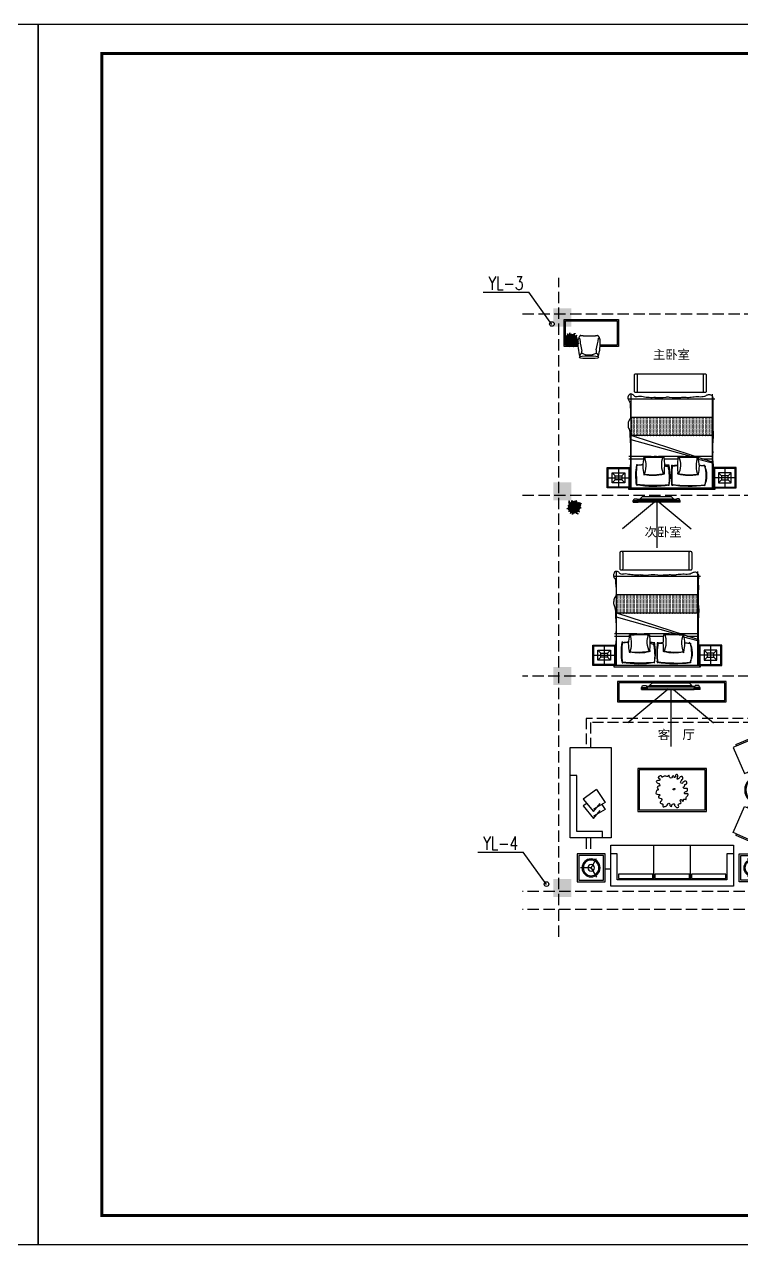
# Model space of a CAD drawing. Header units: millimetres. Extents: x -807114 to -50119, y -468455 to -61603.
# Drawn here: x -299412 to -283560, y -237099 to -210144 of the extents above; entities that cross this region are included whole.
import ezdxf

# ---------------------------------------------------------------- set-up
doc = ezdxf.new("R2010")
doc.units = ezdxf.units.MM
doc.header["$LTSCALE"] = 1000
doc.linetypes.add('DASH', pattern=[0.35, 0.25, -0.1])
doc.linetypes.add('DASHED2', pattern=[0.375, 0.25, -0.125])
for name, color, linetype in [('002FF平面家私', 51, 'Continuous'), ('002FF平面绿化', 86, 'Continuous'), ('FF-FIXT', 31, 'Continuous'), ('FF-FURN', 51, 'Continuous'), ('FF-PLANTS', 86, 'Continuous'), ('FF-活动家具', 51, 'Continuous'), ('KL截面', 30, 'Continuous'), ('P-UN-FUR_i-固定家私', 45, 'Continuous'), ('P-活动家具', 134, 'Continuous'), ('PUB_DIM', 3, 'Continuous'), ('PUB_TITLE', 4, 'Continuous'), ('TWT_TEXT', 7, 'Continuous'), ('VPIPE_DIM', 3, 'Continuous'), ('厨卫', 134, 'Continuous'), ('建-轴', 1, 'Continuous')]:
    doc.layers.add(name, color=color, linetype=linetype)
doc.styles.add('_TWT_SERIAL', font='COMPLEX', dxfattribs={"width": 0.8, "height": 3.5, "bigfont": 'HZTXT'})
doc.styles.add('D', font='simhei.ttf', dxfattribs={"width": 0.75, "height": 7})

# ---------------------------------------------------------------- blocks, each defined once
blk = doc.blocks.new('1800X2000床A')
at = {"linetype": 'Continuous'}
h = blk.add_hatch(dxfattribs=at)
h.set_pattern_fill('DOTS', color=57, scale=20, angle=90, style=0)
h.set_pattern_definition([(90, (-37064.08, -174013.955), (-31.75, 15.875), [0, -31.75])])
h.paths.add_polyline_path([(-900, -572), (-900, -172), (900, -172), (900, -572)])
for p, q in [((-900, 980), (-900, -1090)), ((900, 980), (900, -1090)), ((954, -980), (-947, -980))]:
    blk.add_line(p, q, dxfattribs=at)
at = {"color": 57, "linetype": 'Continuous'}
for p, q in [((-947, 340), (-611, 340)), ((-454, 290), (-947, 290)), ((403, 284), (-900, -79)), ((900, 411), (-897, -172)), ((263, 290), (-293, 290)), ((-170, 340), (140, 340)), ((900, 290), (425, 290)), ((900, 438), (586, 357)), ((656, 340), (900, 340)), ((900, -172), (-900, -172)), ((900, -572), (-900, -572))]:
    blk.add_line(p, q, dxfattribs=at)
at = {"color": 53, "linetype": 'Continuous'}
for points in [[(914, -523, 0.011501), (915, -658, -0.027887), (914, -812, 0.011645), (918, -984, -0.522577), (807, -1071, -0.144021), (749, -1047, 0.120265), (697, -1029, 0.023323), (628, -1023, -0.068959), (565, -1028, -0.011626), (431, -1017, -0.119793), (400, -1011, 0.046791), (291, -1013, -0.023628), (191, -1010, 0.055897), (-51, -1013, -0.053528), (-92, -1020, -0.053528), (-132, -1013, 0.055897), (-374, -1010, -0.187873), (-362, -1013, 0.036947), (-500, -1011, 0.036442), (-635, -1026, -0.141351), (-766, -1028, 0.342539), (-828, -1049, -0.123892), (-881, -1090, -0.37589), (-956, -1057, -0.329446), (-939, -932, 0.211134), (-922, -891, -0.024888), (-915, -754, 0.06219), (-910, -627, 0.218233), (-943, -511, -0.123513), (-964, -411, -0.129887), (-944, -315, 0.095063), (-924, -182, -0.016498), (-918, -32, 0.039412), (-910, 174, -0.025508), (-910, 328, 0.038458), (-913, 452, -0.058958), (-920, 589, -0.00267), (-915, 817, -0.013848), (-913, 980, -0.011292)], [(911, 980, -0.018567), (915, 762, -0.00267), (920, 533, -0.058958), (913, 396, 0.038458), (910, 273, -0.025508), (910, 118, 0.039412), (918, -88, -0.016498), (924, -238)], [(924, -238, 0.037552), (914, -523)]]:
    blk.add_lwpolyline(points, format="xyb", dxfattribs=at)
at = {"linetype": 'Continuous'}
blk.add_lwpolyline([(-950, 1020), (-950, 980), (950, 980), (950, 1020), (-950, 1020), (-950, 980)], dxfattribs=at)
at = {"color": 53, "linetype": 'Continuous'}
for centre, radius, start, end in [((444, 707), 1238, 170.1485, 190.6384), ((-408, -973), 1927, 79.5219, 101.0093), ((-1062, 703), 1018, 346.621, 13.2374), ((1936, 696), 1940, 173.0204, 186.6449), ((392, -1692), 2642, 82.6669, 98.5823), ((285, 707), 487, 329.872, 28.9386), ((30, 506), 662, 163.9263, 197.1409), ((-405, -238), 949, 76.0297, 102.2512), ((-1668, 485), 1505, 353.1514, 7.5533), ((1639, 485), 1505, 172.4467, 186.8486), ((375, -238), 949, 77.7488, 103.9703), ((-59, 506), 662, 342.8591, 16.0737), ((-372, 3643), 3190, 262.7818, 265.3485), ((-376, 1254), 970, 256.4986, 282.0521), ((-472, 3643), 3190, 275.562, 277.4104), ((393, 3966), 3498, 263.3537, 265.7442), ((347, 1254), 970, 257.9479, 283.5014), ((293, 3966), 3498, 275.0712, 277.0989)]:
    blk.add_arc(centre, radius, start, end, dxfattribs=at)
at = {"color": 59, "linetype": 'Continuous'}
for centre, radius, start, end in [((-379, -2732), 3664, 84.876, 96.3909), ((1854, 687), 2630, 174.4826, 185.0365), ((-1148, 755), 1091, 346.1307, 9.5201), ((427, -2160), 3099, 84.0575, 98.1925), ((2201, 751), 2195, 175.1743, 187.1461), ((-110, 718), 865, 345.0144, 14.054), ((-426, -501), 1200, 76.8202, 99.5534), ((-1146, 492), 573, 340.1161, 22.5374), ((259, 469), 481, 151.9201, 201.9524), ((397, -501), 1200, 80.4466, 103.1798), ((-288, 469), 481, 338.0476, 28.0799), ((1117, 492), 573, 157.4626, 199.8839), ((-461, 2819), 2357, 262.1069, 265.8698), ((-383, 2242), 1941, 262.7128, 276.541), ((-561, 2819), 2357, 279.7319, 282.3002), ((430, 3708), 3235, 262.6102, 264.7442), ((353, 2242), 1941, 263.459, 277.2872), ((330, 3708), 3235, 274.8347, 277.4934)]:
    blk.add_arc(centre, radius, start, end, dxfattribs=at)
blk = doc.blocks.new('4afafaf2f2')
at = {"color": 57, "linetype": 'Continuous'}
for p, q in [((2143386, -977317), (2143321, -977252)), ((2143476, -977317), (2143541, -977252)), ((2143386, -977467), (2143321, -977532)), ((2143476, -977467), (2143541, -977532))]:
    blk.add_line(p, q, dxfattribs=at)
at = {"color": 59, "linetype": 'Continuous'}
for p, q in [((2143431, -977615), (2143431, -977169)), ((2143621, -977392), (2143241, -977392))]:
    blk.add_line(p, q, dxfattribs=at)
at = {"color": 57, "linetype": 'Continuous'}
for points in [[(2143226, -977622), (2143636, -977622), (2143636, -977162), (2143226, -977162)], [(2143476, -977467), (2143476, -977317), (2143386, -977317), (2143386, -977467)]]:
    blk.add_lwpolyline(points, close=True, dxfattribs=at)
at = {"layer": 'FF-FURN'}
for points in [[(2143206, -977642), (2143656, -977642), (2143656, -977142), (2143206, -977142)], [(2143541, -977532), (2143541, -977252), (2143321, -977252), (2143321, -977532)]]:
    blk.add_lwpolyline(points, close=True, dxfattribs=at)
blk = doc.blocks.new('角几A')
at = {"color": 0, "linetype": 'Continuous'}
blk.add_lwpolyline([(800, 278, 0.414214), (775, 303), (-775, 303, 0.414214), (-800, 278), (-800, -72, 0.414214), (-775, -97), (775, -97, 0.414214), (800, -72)], format="xyb", close=True, dxfattribs=at)
at = {"color": 57, "linetype": 'Continuous'}
for points in [[(-750, -97, 0.414214), (-725, -72), (-725, 278, 0.414214), (-750, 303)], [(750, 303, 0.414214), (725, 278), (725, -72, 0.414214), (750, -97)]]:
    blk.add_lwpolyline(points, format="xyb", dxfattribs=at)
blk = doc.blocks.new('A$C4A8B782B')
blk.add_wipeout([(222, -1016), (222, -1040), (234, -1053), (237, -1068), (238, -1091), (239, -1130), (238, -1194), (235, -1232), (231, -1277), (223, -1328), (217, -1360), (209, -1396), (207, -1406), (204, -1417), (201, -1428), (198, -1438), (197, -1442), (196, -1447), (197, -1447), (199, -1447), (202, -1448), (203, -1449), (204, -1450), (206, -1453), (206, -1454), (206, -1457), (204, -1462), (202, -1467), (201, -1469), (198, -1471), (195, -1474), (192, -1476), (189, -1477), (186, -1478), (176, -1479), (126, -1483), (56, -1487), (11, -1487), (-19, -1487), (-83, -1486), (-150, -1481), (-177, -1479), (-191, -1477), (-198, -1474), (-202, -1470), (-206, -1465), (-208, -1461), (-209, -1455), (-208, -1452), (-207, -1450), (-206, -1448), (-204, -1448), (-202, -1447), (-201, -1447), (-200, -1447), (-206, -1423), (-212, -1398), (-218, -1375), (-226, -1335), (-231, -1300), (-235, -1273), (-238, -1242), (-240, -1214), (-242, -1160), (-243, -1129), (-242, -1101), (-241, -1081), (-240, -1061), (-233, -1047), (-226, -1041), (-222, -1038), (-221, -1017), (-219, -1008), (-215, -999), (-201, -984), (-187, -976), (-148, -980), (-103, -982), (-56, -984), (-16, -985), (60, -984), (108, -983), (135, -981), (167, -979), (187, -977), (196, -982), (206, -989), (213, -997), (217, -1005), (217, -1005)])
blk.add_lwpolyline([(222, -1016), (222, -1040, -0.272197), (237, -1070, -0.084996), (196, -1447, -0.358062), (206, -1453), (206, -1453), (206, -1454, -0.383738), (183, -1478, -0.050605), (-186, -1478, -0.392463), (-209, -1453, -0.389694), (-200, -1447, -0.084991), (-240, -1070, -0.302708), (-222, -1038), (-221, -1017)], format="xyb")
at = {"color": 55}
blk.add_lwpolyline([(-222, -1038, -0.092226), (-211, -1035)], format="xyb", dxfattribs=at)
at = {"color": 59, "linetype": 'DASHED2', "ltscale": 100}
for centre, radius, start, end in [((-168, -1027), 54.1, 110.1038, 169.042), ((7, 1104), 2089, 264.6686, 274.9397), ((168, -1028), 54.1, 12.035, 69.5046)]:
    blk.add_arc(centre, radius, start, end, dxfattribs=at)
at = {"color": 55}
for centre, radius, start, end in [((3007, -656), 3240, 186.7254, 191.8588), ((-2372, -673), 2604, 346.2898, 352.0138), ((204, -1068), 32.9, 56.7052, 85.2625), ((-741, -1326), 577, 356.3459, 0.4979), ((-741, -1326), 577, 356.3459, 0.4979), ((1856, -1350), 1699, 177.9785, 180.4743), ((1856, -1350), 1699, 177.9785, 180.4743), ((-131, -1426), 71.8, 118.3681, 196.5728), ((-2, -2773), 1341, 81.5139, 98.4888), ((-3, -1053), 350, 242.3858, 297.1664), ((124, -1430), 74.3, 346.5778, 63.3863)]:
    blk.add_arc(centre, radius, start, end, dxfattribs=at)
blk = doc.blocks.new('A$C4E414838')
at = {"layer": 'P-活动家具'}
for p, q in [((-513, -37), (-513, 8)), ((-513, 8), (-383, 8)), ((-506, 8), (-489, 53)), ((-489, 53), (-407, 53)), ((-390, 8), (-407, 53)), ((-383, 38), (652, 38)), ((-383, 38), (-383, -37)), ((-383, -37), (-383, 8)), ((-334, 51), (-270, 113)), ((-334, 51), (604, 51)), ((-334, 38), (-334, 51)), ((-270, 113), (539, 113)), ((604, 51), (539, 113)), ((604, 38), (604, 51)), ((652, 38), (652, -37)), ((652, -37), (652, 8)), ((782, 8), (652, 8)), ((659, 8), (676, 53)), ((758, 53), (676, 53)), ((775, 8), (758, 53)), ((782, -37), (782, 8)), ((-513, -14), (-383, -14)), ((-513, -37), (-383, -37)), ((-383, -37), (652, -37)), ((782, -14), (652, -14)), ((782, -37), (652, -37))]:
    blk.add_line(p, q, dxfattribs=at)
at = {"layer": 'P-活动家具', "color": 250}
for p, q in [((-383, 0), (652, 0)), ((71, -37), (-813, -771)), ((135, -37), (135, -1296)), ((198, -37), (1082, -771))]:
    blk.add_line(p, q, dxfattribs=at)
blk = doc.blocks.new('A$C0744269B')
at = {"color": 0, "extrusion": (0, 0, -1)}
for p, q in [((-405, 75), (-428, 113)), ((-428, 113), (-354, 83)), ((-326, 4), (-405, 75)), ((-354, 83), (-222, 38)), ((-260, -17), (-326, 4)), ((-290, -21), (-160, 10)), ((-152, 31), (-239, 100)), ((-239, 100), (-139, 64)), ((-142, 112), (-227, 297)), ((-227, 297), (-99, 210)), ((-222, 38), (-109, 12)), ((0, 0), (-184, -88)), ((-158, 344), (-165, 480)), ((-160, 10), (-79, 13)), ((-102, 215), (-158, 344)), ((-137, 16), (-152, 31)), ((3, 17), (-142, 112)), ((-139, 64), (-41, 52)), ((-40, 125), (-102, 215)), ((-85, -178), (0, 0)), ((-79, 13), (0, 0)), ((0, 0), (-40, 125)), ((0, 0), (87, 157)), ((112, 38), (0, 0)), ((198, -30), (0, 0)), ((0, 0), (62, -139)), ((66, -19), (0, 0)), ((0, 0), (20, -147)), ((28, 242), (11, 169)), ((54, 174), (24, 72)), ((25, 73), (56, 241)), ((31, 343), (28, 242)), ((56, 241), (31, 343)), ((135, 306), (54, 174)), ((87, 157), (207, 289)), ((231, 93), (112, 38)), ((169, 427), (135, 306)), ((140, 215), (180, 309)), ((255, 45), (142, 52)), ((180, 309), (169, 427)), ((207, 289), (342, 333)), ((325, 254), (231, 93)), ((408, 83), (255, 45)), ((289, -9), (440, 45)), ((436, 318), (325, 254)), ((342, 333), (436, 318)), ((496, 139), (408, 83)), ((440, 45), (496, 139)), ((-512, -123), (-440, -66)), ((-455, -108), (-512, -123)), ((-322, -110), (-455, -108)), ((-440, -66), (-290, -21)), ((-375, -314), (-323, -195)), ((-323, -195), (-244, -128)), ((-184, -88), (-322, -110)), ((-166, -228), (-288, -263)), ((-288, -263), (-159, -261)), ((-244, -128), (-57, -27)), ((-96, -160), (-166, -228)), ((-159, -261), (-108, -238)), ((-133, -437), (-119, -316)), ((-112, -529), (-133, -437)), ((-119, -316), (-85, -178)), ((-98, -451), (-112, -529)), ((-6, -285), (-98, -451)), ((5, -395), (-43, -447)), ((-43, -447), (36, -405)), ((20, -147), (-6, -285)), ((5, -229), (5, -395)), ((53, -292), (19, -154)), ((36, -405), (53, -292)), ((62, -139), (157, -270)), ((138, -98), (66, -19)), ((102, -53), (221, -110)), ((128, -22), (289, -9)), ((187, -266), (138, -98)), ((289, -182), (150, -76)), ((153, -141), (222, -243)), ((157, -270), (204, -441)), ((204, -441), (187, -266)), ((353, -59), (198, -30)), ((221, -110), (355, -101)), ((222, -243), (404, -348)), ((331, -262), (289, -182)), ((404, -348), (331, -262)), ((515, -41), (353, -59)), ((355, -101), (515, -41))]:
    blk.add_line(p, q, dxfattribs=at)
at = {"color": 0, "linetype": 'ByBlock', "extrusion": (0, 0, -1)}
for p, q in [((-390, 350), (-370, 351)), ((-373, 341), (-390, 350)), ((-371, 308), (-389, 311)), ((-389, 311), (-375, 299)), ((-375, 299), (-382, 290)), ((-382, 290), (-371, 293)), ((-378, 333), (-373, 341)), ((-369, 337), (-378, 333)), ((-371, 293), (-373, 280)), ((-373, 280), (-351, 291)), ((-371, 425), (-361, 428)), ((-354, 413), (-371, 425)), ((-370, 351), (-371, 362)), ((-371, 362), (-364, 353)), ((-370, 317), (-371, 308)), ((-349, 339), (-370, 323)), ((-370, 323), (-369, 337)), ((-365, 309), (-370, 317)), ((-361, 428), (-366, 433)), ((-366, 433), (-359, 432)), ((-365, 384), (-355, 387)), ((-348, 372), (-365, 384)), ((-357, 320), (-365, 309)), ((-364, 353), (-358, 364)), ((-355, 387), (-360, 392)), ((-360, 392), (-353, 391)), ((-359, 432), (-357, 447)), ((-358, 364), (-348, 342)), ((-357, 447), (-351, 433)), ((-350, 295), (-357, 320)), ((-354, 224), (-328, 229)), ((-330, 216), (-354, 224)), ((-353, 391), (-351, 406)), ((-351, 433), (-343, 436)), ((-337, 427), (-351, 413)), ((-351, 406), (-345, 392)), ((-343, 436), (-348, 429)), ((-348, 429), (-337, 427)), ((-335, 310), (-347, 307)), ((-347, 307), (-330, 291)), ((-345, 392), (-337, 395)), ((-332, 386), (-345, 372)), ((-337, 395), (-342, 388)), ((-342, 388), (-332, 386)), ((-331, 315), (-341, 319)), ((-341, 319), (-335, 310)), ((-335, 205), (-330, 216)), ((-323, 211), (-335, 205)), ((-324, 333), (-331, 315)), ((-328, 229), (-331, 244)), ((-331, 244), (-320, 233)), ((-326, 291), (-305, 306)), ((-297, 172), (-325, 156)), ((-325, 156), (-291, 156)), ((-321, 315), (-324, 333)), ((-322, 194), (-323, 211)), ((-298, 218), (-322, 194)), ((-312, 317), (-321, 315)), ((-307, 273), (-320, 271)), ((-320, 271), (-304, 254)), ((-320, 233), (-314, 249)), ((-318, 309), (-312, 317)), ((-305, 306), (-318, 309)), ((-314, 249), (-296, 222)), ((-303, 278), (-313, 283)), ((-313, 283), (-307, 273)), ((-290, 180), (-306, 185)), ((-306, 185), (-297, 172)), ((-295, 296), (-303, 278)), ((-261, 133), (-302, 115)), ((-302, 115), (-282, 105)), ((-300, 254), (-278, 267)), ((-293, 278), (-295, 296)), ((-282, 105), (-294, 94)), ((-294, 94), (-278, 94)), ((-284, 279), (-293, 278)), ((-255, 178), (-292, 203)), ((-292, 203), (-290, 180)), ((-291, 272), (-284, 279)), ((-278, 267), (-291, 272)), ((-291, 156), (-291, 137)), ((-291, 137), (-281, 153)), ((-281, 153), (-268, 134)), ((-278, 94), (-280, 62)), ((-280, 62), (-261, 91)), ((-268, 134), (-253, 172)), ((-261, 91), (-245, 81)), ((-231, 99), (-255, 133)), ((-245, 81), (-253, 99)), ((-253, 99), (-231, 99)), ((-229, 203), (-251, 207)), ((-251, 207), (-234, 169)), ((-212, 137), (-240, 121)), ((-240, 121), (-207, 121)), ((-220, 209), (-234, 222)), ((-234, 222), (-229, 203)), ((-228, 167), (-185, 177)), ((-205, 146), (-221, 151)), ((-221, 151), (-212, 137)), ((-196, 233), (-220, 209)), ((-170, 144), (-207, 168)), ((-207, 168), (-205, 146)), ((-207, 121), (-206, 102)), ((-206, 102), (-196, 118)), ((-204, 202), (-196, 233)), ((-188, 199), (-204, 202)), ((-203, 191), (-188, 199)), ((-185, 177), (-203, 191)), ((-196, 118), (-183, 100)), ((-183, 100), (-168, 138)), ((-154, 111), (-176, 115)), ((-176, 115), (-159, 77)), ((-145, 117), (-159, 130)), ((-159, 130), (-154, 111)), ((-153, 75), (-110, 85)), ((-142, 119), (-145, 117)), ((-128, 99), (-123, 101)), ((-110, 85), (-128, 99)), ((49, 329), (40, 345)), ((40, 345), (57, 335)), ((40, 325), (49, 329)), ((50, 322), (40, 325)), ((41, 311), (50, 322)), ((67, 312), (41, 311)), ((57, 335), (63, 344)), ((66, 271), (57, 288)), ((57, 288), (74, 277)), ((57, 267), (66, 271)), ((67, 264), (57, 267)), ((58, 254), (67, 264)), ((85, 254), (58, 254)), ((68, 398), (60, 397)), ((60, 397), (68, 393)), ((68, 393), (60, 387)), ((60, 387), (77, 381)), ((63, 344), (63, 332)), ((63, 332), (75, 338)), ((75, 401), (67, 412)), ((67, 412), (68, 398)), ((75, 338), (71, 314)), ((74, 277), (80, 286)), ((81, 405), (75, 401)), ((77, 317), (76, 292)), ((88, 309), (77, 317)), ((79, 398), (81, 405)), ((89, 400), (79, 398)), ((79, 290), (105, 284)), ((80, 383), (89, 400)), ((80, 286), (80, 275)), ((80, 275), (92, 280)), ((84, 353), (83, 335)), ((92, 348), (84, 353)), ((85, 333), (105, 329)), ((96, 382), (88, 387)), ((88, 387), (89, 369)), ((90, 320), (88, 309)), ((92, 280), (88, 256)), ((94, 310), (90, 320)), ((91, 367), (111, 364)), ((94, 356), (92, 348)), ((97, 348), (94, 356)), ((113, 317), (94, 310)), ((97, 391), (96, 382)), ((101, 383), (97, 391)), ((111, 353), (97, 348)), ((99, 296), (109, 297)), ((105, 284), (99, 296)), ((105, 329), (100, 338)), ((100, 338), (107, 338)), ((115, 390), (101, 383)), ((101, 302), (113, 317)), ((109, 297), (101, 302)), ((102, 342), (111, 353)), ((107, 338), (102, 342)), ((105, 373), (113, 374)), ((111, 364), (105, 373)), ((107, 378), (115, 390)), ((113, 374), (107, 378)), ((121, 408), (112, 413)), ((112, 413), (113, 395)), ((116, 393), (135, 390)), ((123, 424), (119, 439)), ((119, 439), (126, 436)), ((122, 416), (121, 408)), ((126, 409), (122, 416)), ((139, 423), (124, 422)), ((126, 436), (127, 442)), ((139, 415), (126, 409)), ((127, 442), (130, 437)), ((130, 437), (139, 444)), ((130, 399), (137, 400)), ((135, 390), (130, 399)), ((131, 403), (139, 415)), ((137, 400), (131, 403)), ((141, 431), (134, 429)), ((134, 429), (139, 423)), ((139, 444), (135, 433)), ((135, 433), (141, 431)), ((142, 450), (138, 465)), ((138, 465), (145, 461)), ((158, 448), (143, 448)), ((145, 461), (146, 467)), ((146, 467), (149, 463)), ((149, 463), (158, 470)), ((160, 456), (153, 455)), ((153, 455), (158, 448)), ((158, 470), (154, 459)), ((154, 459), (160, 456)), ((252, 104), (225, 84)), ((225, 84), (242, 79)), ((242, 79), (234, 69)), ((234, 69), (246, 72)), ((266, 141), (242, 137)), ((242, 137), (266, 128)), ((246, 72), (250, 48)), ((250, 48), (259, 72)), ((281, 83), (257, 104)), ((259, 72), (273, 67)), ((266, 128), (261, 114)), ((261, 114), (273, 123)), ((274, 145), (264, 153)), ((264, 153), (266, 141)), ((264, 79), (281, 83)), ((273, 67), (264, 79)), ((273, 123), (277, 106)), ((279, 162), (274, 145)), ((277, 106), (299, 129)), ((298, 134), (279, 162)), ((310, 118), (282, 98)), ((282, 98), (299, 94)), ((299, 94), (292, 84)), ((292, 84), (304, 86)), ((311, 160), (297, 157)), ((297, 157), (310, 151)), ((310, 151), (298, 139)), ((298, 139), (329, 132)), ((304, 86), (308, 62)), ((322, 166), (306, 185)), ((306, 185), (311, 160)), ((308, 62), (317, 86)), ((338, 97), (315, 119)), ((317, 86), (331, 81)), ((331, 174), (322, 166)), ((322, 93), (338, 97)), ((331, 81), (322, 93)), ((330, 162), (331, 174)), ((347, 167), (330, 162)), ((333, 135), (347, 167)), ((335, 188), (348, 191)), ((357, 173), (335, 188)), ((348, 191), (342, 199)), ((342, 199), (351, 197)), ((351, 197), (354, 216)), ((368, 171), (353, 152)), ((354, 216), (362, 198)), ((354, 148), (372, 129)), ((378, 189), (361, 172)), ((362, 198), (372, 201)), ((372, 201), (365, 192)), ((365, 192), (378, 189)), ((372, 159), (368, 171)), ((381, 167), (372, 159)), ((372, 129), (374, 142)), ((374, 142), (382, 137)), ((378, 156), (381, 167)), ((397, 151), (378, 156)), ((379, 146), (397, 151)), ((382, 137), (379, 146)), ((395, 197), (383, 183)), ((384, 180), (397, 165)), ((404, 239), (394, 238)), ((394, 238), (405, 224)), ((398, 188), (395, 197)), ((397, 165), (399, 175)), ((404, 194), (398, 188)), ((399, 175), (405, 171)), ((407, 242), (400, 246)), ((400, 246), (404, 239)), ((402, 186), (404, 194)), ((417, 182), (402, 186)), ((403, 178), (417, 182)), ((405, 171), (403, 178)), ((415, 255), (407, 242)), ((408, 224), (426, 232)), ((417, 223), (408, 207)), ((409, 204), (423, 191)), ((415, 241), (415, 255)), ((422, 241), (415, 241)), ((417, 236), (422, 241)), ((426, 232), (417, 236)), ((421, 214), (417, 223)), ((427, 220), (421, 214)), ((423, 191), (423, 201)), ((423, 201), (430, 198)), ((426, 212), (427, 220)), ((441, 209), (426, 212)), ((427, 242), (437, 243)), ((441, 229), (427, 242)), ((427, 204), (441, 209)), ((430, 198), (427, 204)), ((437, 243), (433, 250)), ((433, 250), (440, 247)), ((440, 247), (444, 261)), ((444, 261), (447, 247)), ((459, 239), (444, 228)), ((447, 247), (456, 248)), ((456, 248), (450, 242)), ((450, 242), (459, 239)), ((467, 233), (473, 247)), ((479, 222), (467, 230)), ((473, 247), (477, 240)), ((477, 240), (480, 245)), ((486, 227), (479, 230)), ((479, 230), (479, 222)), ((480, 245), (481, 239)), ((481, 239), (492, 240)), ((492, 240), (482, 233)), ((482, 233), (486, 227)), ((497, 243), (503, 257)), ((510, 232), (497, 240)), ((503, 257), (507, 250)), ((507, 250), (511, 255)), ((516, 237), (510, 240)), ((510, 240), (510, 232)), ((511, 255), (511, 249)), ((511, 249), (522, 250)), ((522, 250), (512, 243)), ((512, 243), (516, 237)), ((-384, -132), (-412, -148)), ((-412, -148), (-378, -148)), ((-377, -124), (-393, -119)), ((-393, -119), (-384, -132)), ((-342, -126), (-379, -101)), ((-379, -101), (-377, -124)), ((-378, -148), (-378, -167)), ((-378, -167), (-368, -151)), ((-368, -151), (-355, -170)), ((-355, -170), (-339, -131)), ((-307, -147), (-348, -165)), ((-348, -165), (-327, -175)), ((-327, -175), (-340, -186)), ((-340, -186), (-324, -186)), ((-316, -101), (-338, -97)), ((-338, -97), (-321, -135)), ((-324, -186), (-325, -218)), ((-325, -218), (-307, -190)), ((-306, -95), (-320, -82)), ((-320, -82), (-316, -101)), ((-315, -136), (-272, -127)), ((-307, -190), (-291, -199)), ((-283, -71), (-306, -95)), ((-277, -181), (-301, -148)), ((-299, -182), (-277, -181)), ((-291, -199), (-299, -182)), ((-291, -102), (-283, -71)), ((-275, -105), (-291, -102)), ((-290, -113), (-275, -105)), ((-272, -127), (-290, -113)), ((-262, -425), (-278, -429)), ((-278, -429), (-271, -434)), ((-271, -434), (-276, -437)), ((-276, -437), (-271, -438)), ((-259, -368), (-273, -370)), ((-273, -370), (-259, -376)), ((-271, -438), (-273, -449)), ((-273, -449), (-265, -440)), ((-265, -440), (-260, -445)), ((-263, -342), (-249, -337)), ((-249, -344), (-263, -342)), ((-248, -397), (-263, -401)), ((-263, -401), (-257, -406)), ((-259, -376), (-262, -384)), ((-262, -384), (-255, -379)), ((-257, -406), (-262, -409)), ((-262, -409), (-256, -410)), ((-260, -445), (-262, -438)), ((-262, -438), (-254, -439)), ((-254, -366), (-260, -361)), ((-260, -361), (-259, -368)), ((-254, -439), (-260, -426)), ((-256, -410), (-259, -421)), ((-259, -421), (-251, -412)), ((-255, -379), (-253, -388)), ((-252, -356), (-254, -366)), ((-253, -388), (-240, -375)), ((-249, -337), (-252, -329)), ((-252, -329), (-245, -334)), ((-240, -372), (-252, -356)), ((-251, -412), (-246, -416)), ((-250, -351), (-249, -344)), ((-244, -347), (-250, -351)), ((-246, -416), (-247, -410)), ((-247, -410), (-240, -411)), ((-240, -411), (-246, -398)), ((-245, -334), (-243, -324)), ((-241, -356), (-244, -347)), ((-243, -324), (-230, -337)), ((-230, -340), (-241, -356)), ((-225, -317), (-238, -319)), ((-238, -319), (-225, -325)), ((-231, -349), (-214, -342)), ((-223, -355), (-231, -349)), ((-230, -360), (-223, -355)), ((-221, -360), (-230, -360)), ((-225, -325), (-228, -333)), ((-228, -333), (-221, -328)), ((-220, -315), (-226, -310)), ((-226, -310), (-225, -317)), ((-221, -328), (-219, -337)), ((-221, -374), (-221, -360)), ((-214, -362), (-221, -374)), ((-217, -305), (-220, -315)), ((-219, -337), (-206, -324)), ((-206, -321), (-217, -305)), ((-196, -288), (-215, -288)), ((-215, -288), (-198, -298)), ((-208, -366), (-214, -362)), ((-212, -343), (-200, -360)), ((-200, -360), (-210, -359)), ((-210, -359), (-208, -366)), ((-198, -298), (-203, -308)), ((-203, -308), (-193, -303)), ((-190, -286), (-196, -279)), ((-196, -279), (-196, -288)), ((-193, -303), (-192, -316)), ((-192, -316), (-173, -301)), ((-184, -273), (-190, -286)), ((-173, -297), (-184, -273)), ((-173, -308), (-151, -296)), ((-161, -314), (-173, -308)), ((-170, -321), (-161, -314)), ((-159, -320), (-170, -321)), ((-157, -340), (-159, -320)), ((-157, -266), (-135, -254)), ((-145, -272), (-157, -266)), ((-149, -323), (-157, -340)), ((-154, -279), (-145, -272)), ((-143, -278), (-154, -279)), ((-141, -327), (-149, -323)), ((-148, -298), (-131, -318)), ((-131, -318), (-145, -318)), ((-145, -318), (-141, -327)), ((-141, -298), (-143, -278)), ((-133, -281), (-141, -298)), ((-124, -285), (-133, -281)), ((-132, -256), (-115, -276)), ((-115, -276), (-128, -276)), ((-128, -276), (-124, -285)), ((31, -259), (48, -258)), ((53, -284), (31, -259)), ((36, -196), (54, -195)), ((59, -221), (36, -196)), ((48, -258), (43, -247)), ((43, -247), (54, -252)), ((54, -195), (48, -184)), ((48, -184), (60, -189)), ((54, -252), (63, -229)), ((86, -270), (58, -286)), ((60, -189), (69, -166)), ((63, -229), (67, -255)), ((91, -207), (64, -223)), ((67, -255), (81, -253)), ((69, -166), (72, -192)), ((81, -253), (70, -263)), ((70, -263), (86, -270)), ((72, -192), (87, -190)), ((87, -190), (75, -200)), ((75, -200), (91, -207)), ((79, -230), (93, -227)), ((92, -236), (79, -230)), ((82, -260), (92, -236)), ((102, -245), (82, -260)), ((106, -310), (83, -284)), ((83, -284), (101, -284)), ((93, -227), (84, -213)), ((84, -213), (116, -213)), ((84, -345), (99, -342)), ((98, -351), (84, -345)), ((88, -375), (98, -351)), ((107, -360), (88, -375)), ((99, -342), (89, -328)), ((89, -328), (121, -328)), ((101, -284), (95, -272)), ((95, -272), (107, -277)), ((109, -255), (102, -245)), ((107, -277), (116, -255)), ((114, -370), (107, -360)), ((110, -242), (109, -255)), ((125, -251), (110, -242)), ((138, -296), (111, -312)), ((116, -357), (114, -370)), ((116, -255), (119, -280)), ((131, -365), (116, -357)), ((140, -374), (116, -383)), ((116, -383), (127, -390)), ((119, -217), (125, -251)), ((119, -280), (134, -279)), ((127, -390), (120, -396)), ((120, -396), (129, -396)), ((134, -279), (122, -288)), ((122, -288), (138, -296)), ((146, -337), (124, -314)), ((124, -332), (131, -365)), ((125, -309), (145, -281)), ((129, -396), (128, -415)), ((128, -415), (139, -399)), ((139, -399), (149, -405)), ((157, -394), (144, -374)), ((149, -405), (144, -394)), ((144, -394), (157, -394)), ((145, -281), (149, -298)), ((162, -408), (145, -419)), ((145, -419), (154, -422)), ((150, -320), (146, -337)), ((149, -298), (159, -290)), ((154, -422), (149, -427)), ((149, -427), (156, -427)), ((162, -329), (150, -320)), ((156, -427), (157, -441)), ((159, -290), (157, -302)), ((157, -302), (181, -306)), ((181, -306), (157, -315)), ((157, -315), (162, -329)), ((157, -441), (164, -427)), ((171, -405), (164, -389)), ((164, -427), (172, -431)), ((165, -386), (181, -375)), ((177, -422), (165, -408)), ((167, -423), (177, -422)), ((172, -431), (167, -423)), ((176, -397), (171, -405)), ((181, -404), (176, -397)), ((181, -375), (180, -385)), ((180, -385), (187, -382)), ((196, -395), (181, -396)), ((181, -396), (181, -404)), ((187, -382), (184, -388)), ((184, -388), (196, -395)), ((210, -446), (193, -456)), ((193, -456), (203, -460)), ((203, -460), (198, -465)), ((198, -465), (205, -464)), ((205, -464), (206, -478)), ((206, -478), (213, -465)), ((225, -460), (213, -446)), ((213, -465), (220, -468)), ((216, -461), (225, -460)), ((220, -468), (216, -461)), ((249, -448), (235, -453)), ((235, -456), (237, -471)), ((237, -471), (243, -465)), ((258, -117), (242, -111)), ((242, -111), (248, -142)), ((243, -465), (245, -470)), ((245, -470), (247, -465)), ((247, -456), (249, -448)), ((254, -454), (247, -456)), ((247, -465), (257, -468)), ((249, -459), (254, -454)), ((257, -468), (249, -459)), ((253, -144), (287, -144)), ((266, -114), (258, -102)), ((258, -102), (258, -117)), ((262, -472), (265, -487)), ((276, -464), (263, -470)), ((265, -487), (270, -481)), ((288, -100), (266, -114)), ((270, -481), (273, -486)), ((300, -138), (272, -158)), ((272, -158), (289, -162)), ((273, -486), (274, -481)), ((274, -481), (285, -484)), ((275, -472), (276, -464)), ((281, -471), (275, -472)), ((276, -131), (288, -127)), ((287, -144), (276, -131)), ((277, -122), (288, -100)), ((288, -127), (277, -122)), ((277, -475), (281, -471)), ((285, -484), (277, -475)), ((289, -162), (282, -172)), ((282, -172), (294, -170)), ((294, -170), (298, -194)), ((298, -194), (307, -170)), ((328, -159), (305, -137)), ((307, -170), (321, -174)), ((312, -162), (328, -159)), ((321, -174), (312, -162)), ((333, -119), (317, -112)), ((317, -112), (323, -143)), ((328, -146), (362, -146)), ((341, -116), (333, -104)), ((333, -104), (333, -119)), ((363, -102), (341, -116)), ((372, -150), (347, -171)), ((347, -175), (363, -206)), ((351, -132), (363, -129)), ((362, -146), (351, -132)), ((352, -124), (363, -102)), ((363, -129), (352, -124)), ((363, -206), (370, -190)), ((370, -190), (379, -199)), ((373, -168), (372, -150)), ((386, -160), (373, -168)), ((379, -199), (378, -186)), ((378, -186), (402, -186)), ((380, -173), (386, -160)), ((402, -186), (380, -173))]:
    blk.add_line(p, q, dxfattribs=at)
at = {"color": 250, "extrusion": (0, 0, -1)}
for p, q in [((-122, 146), (-182, 246)), ((-80, 318), (-134, 408)), ((-59, 90), (-122, 146)), ((-38, 207), (-80, 318)), ((-14, 88), (-38, 207)), ((269, 264), (120, 108)), ((396, 311), (269, 264)), ((-397, -80), (-455, -91)), ((-251, -53), (-397, -80)), ((-375, -314), (-314, -215)), ((-271, -235), (-375, -314)), ((-314, -215), (-245, -159)), ((-170, -208), (-271, -235)), ((-112, -17), (-251, -53)), ((-82, -152), (-170, -208)), ((-112, -399), (-118, -457)), ((-49, -271), (-112, -399)), ((-106, -94), (-49, -73)), ((-23, -110), (-49, -271)), ((35, -29), (87, -103)), ((87, -103), (143, -215)), ((168, -119), (236, -216)), ((236, -216), (327, -283))]:
    blk.add_line(p, q, dxfattribs=at)
at = {"color": 250, "linetype": 'ByBlock', "extrusion": (0, 0, -1)}
blk.add_line((-245, -159), (-106, -94), dxfattribs=at)
at = {"color": 250, "linetype": 'ByBlock'}
for centre, major_axis, start_param, end_param in [((-7, -7), (286, 286), 2.150878, 2.47792), ((-7, -7), (386, 124), 1.654863, 2.552642), ((-7, -7), (267, 267), 2.190322, 2.486133), ((-7, -7), (359, 115), 1.660921, 2.566933), ((-7, -7), (385, 125), 0.846774, 1.438868), ((-7, -7), (359, 115), 0.865416, 1.40833), ((-7, -7), (267, 267), 0.151631, 0.281239), ((-7, -7), (286, 286), 0.080212, 0.299878), ((-7, -7), (267, 267), 5.723865, 6.103747), ((-7, -7), (286, 286), 5.70879, 6.146281), ((-7, -7), (267, 267), 5.397197, 5.538305), ((-7, -7), (286, 286), 5.391682, 5.579551), ((-7, -7), (286, 286), 2.610321, 2.968412), ((-7, -7), (267, 267), 2.635733, 2.906746), ((-7, -7), (385, 126), 3.536726, 4.095681), ((-7, -7), (360, 114), 3.542796, 4.065428), ((-7, -7), (286, 286), 3.759892, 3.90211), ((-7, -7), (267, 267), 3.794436, 3.938848), ((-7, -7), (286, 286), 3.972707, 4.400456), ((12, -1), (267, 267), 4.101574, 4.41923), ((-7, -7), (286, 286), 4.447205, 4.741499), ((-7, -7), (267, 267), 4.515141, 4.708751), ((-7, -7), (267, 267), 4.928983, 5.22161), ((-7, -7), (286, 286), 4.881681, 5.305549)]:
    blk.add_ellipse(centre, major_axis=major_axis, ratio=1, start_param=start_param, end_param=end_param, dxfattribs=at)
at = {"color": 0}
blk.add_ellipse((-440, 118), major_axis=(-140, 435), ratio=0.990582, start_param=4.181898, end_param=5.319375, dxfattribs=at)
blk = doc.blocks.new('A$C5DEE2E47')
blk.add_ellipse((-5, 8), major_axis=(-5.36, 8.09), ratio=0.811254, start_param=1.570796326771091, end_param=7.853981633950678)
blk.add_open_spline([(104, 106), (110, 107), (121, 109), (116, 89), (97, 88), (107, 69), (122, 75), (134, 87), (145, 74), (143, 62), (158, 47), (174, 63), (190, 44), (179, 28), (168, 16), (158, 11), (141, 14), (149, -12), (162, -13), (176, -15), (170, -31), (159, -38), (140, -33), (140, -52), (155, -59), (170, -66), (173, -84), (176, -94), (178, -108), (162, -109), (144, -102), (149, -133), (131, -136), (124, -132), (122, -121), (98, -112), (87, -133), (85, -149), (69, -154), (65, -142), (43, -130), (56, -183), (24, -178), (0, -171), (9, -157), (-8, -153), (-17, -170), (-41, -159), (-31, -138), (-58, -139), (-67, -155), (-73, -169), (-87, -181), (-97, -157), (-92, -130), (-122, -140), (-118, -171), (-161, -121), (-117, -117), (-152, -89), (-126, -63), (-160, -41), (-119, -40), (-118, -14), (-130, -10), (-144, -11), (-141, 14), (-118, 5), (-135, 36), (-144, 13), (-162, 41), (-142, 51), (-129, 49), (-106, 38), (-111, 55), (-118, 65), (-135, 70), (-140, 98), (-111, 103), (-96, 86), (-74, 70), (-60, 92), (-81, 105), (-102, 143), (-51, 145), (-58, 113), (-30, 126), (-27, 94), (-3, 121), (-20, 154), (2, 147), (12, 146), (22, 139), (19, 123), (34, 113), (48, 122), (41, 137), (38, 151), (55, 161), (54, 146), (62, 155), (68, 140), (80, 130), (115, 145), (91, 110), (102, 106), (104, 106)], degree=3, knots=[0, 0, 0, 0, 9.112055, 16.966086, 26.42102, 35.589222, 42.611791, 54.32361, 60.655481, 68.559123, 78.570375, 90.891204, 99.17502, 115.742623, 122.073472, 131.887915, 136.363995, 149.536773, 159.774935, 163.70099, 172.349554, 181.804465, 190.626496, 200.4448, 204.169877, 220.944295, 228.8966, 237.678452, 242.156268, 253.567872, 258.295371, 276.075067, 284.853231, 287.33659, 290.957383, 304.838785, 321.027806, 327.359702, 335.308723, 343.592486, 349.214235, 374.739973, 388.8945, 402.552993, 407.281877, 412.400958, 426.028724, 437.840816, 446.79644, 456.805408, 471.910092, 481.243644, 487.929344, 501.814103, 514.986881, 530.317627, 535.871551, 561.269163, 571.720895, 588.80231, 609.622156, 620.624706, 639.226195, 650.942408, 654.10785, 661.95996, 673.375664, 679.58282, 692.637338, 697.027106, 712.362943, 718.251999, 734.651492, 743.297613, 749.444896, 758.093442, 768.026922, 782.345086, 796.360043, 810.145073, 826.709698, 836.04325, 845.083858, 869.870443, 888.546448, 898.799017, 910.380008, 922.952802, 933.66939, 955.623336, 963.951405, 968.678861, 975.536575, 984.318427, 996.130443, 1000.857898, 1011.432607, 1021.44519, 1028.337156, 1033.238648, 1036.149665, 1043.15921, 1053.72393, 1067.894535, 1085.839821, 1089.114813, 1089.114813, 1089.114813, 1089.114813])
blk = doc.blocks.new('A$C4FFD0694')
at = {"ltscale": 3}
for p, q in [((263, 258), (-323, -178)), ((316, 188), (263, 258)), ((346, 211), (316, 188)), ((346, 211), (653, -201)), ((-323, -178), (-269, -251)), ((-269, -251), (-299, -274)), ((6, -683), (-299, -274))]:
    blk.add_line(p, q, dxfattribs=at)
at = {"color": 55, "ltscale": 0.106667}
for p, q in [((316, 188), (620, -220)), ((34, -657), (-269, -251))]:
    blk.add_line(p, q, dxfattribs=at)
at = {"extrusion": (0, 0, -1)}
blk.add_ellipse((275, -369), major_axis=(-27, 413), ratio=1, start_param=1.216396, end_param=3.91536, dxfattribs=at)
at = {"color": 55, "ltscale": 0.106667, "extrusion": (0, 0, -1)}
blk.add_ellipse((275, -369), major_axis=(-25, 375), ratio=1, start_param=1.229821, end_param=3.906851, dxfattribs=at)
blk = doc.blocks.new('QBLOCK2015052802095709')
at = {"color": 250}
for p, q in [((238, 0), (-238, 0)), ((0, 238), (0, -238))]:
    blk.add_line(p, q, dxfattribs=at)
at = {"color": 12, "linetype": 'Continuous'}
blk.add_circle((0, 0), 185, dxfattribs=at)
at = {"color": 250}
blk.add_circle((0, 0), 132, dxfattribs=at)
at = {"layer": '002FF平面家私'}
blk.add_circle((0, 0), 325, dxfattribs=at)
at = {"layer": '002FF平面家私', "color": 251}
blk.add_circle((0, 0), 300, dxfattribs=at)
blk = doc.blocks.new('QBLOCK2015052802110796')
at = {"color": 57}
for points in [[(-275, 450), (-175, 450), (-175, 1250), (-275, 1250)], [(-275, -400), (-175, -400), (-175, 400), (-275, 400)], [(-275, -1250), (-175, -1250), (-175, -450), (-275, -450)]]:
    blk.add_lwpolyline(points, close=True, dxfattribs=at)
at = {"layer": 'FF-活动家具', "linetype": 'Continuous'}
for p, q in [((-150, 425), (-950, 425)), ((-150, -425), (-950, -425))]:
    blk.add_line(p, q, dxfattribs=at)
blk.add_lwpolyline([(-950, -1425), (-950, 1425), (0, 1425), (0, -1425)], close=True, dxfattribs=at)
blk.add_lwpolyline([(-750, 1425), (-750, 1275), (-150, 1275), (-150, -1275), (-750, -1275), (-750, -1425)], dxfattribs=at)
blk = doc.blocks.new('A$C60CD65C3')
at = {"color": 55, "ltscale": 0.106667}
for p, q in [((0, 166), (-328, 147)), ((-328, 147), (-275, -55)), ((-316, -150), (-290, 119)), ((0, -166), (0, 166)), ((0, -166), (-316, -150))]:
    blk.add_line(p, q, dxfattribs=at)
blk = doc.blocks.new('QBLOCK2015052802111053')
at = {"layer": 'FF-活动家具', "color": 55, "ltscale": 0.106667}
for p, q in [((-780, 734), (-663, 809)), ((-663, 809), (-506, 540)), ((-451, 539), (-637, 693)), ((-805, 383), (-746, 301)), ((-746, 301), (-451, 539))]:
    blk.add_line(p, q, dxfattribs=at)
at = {"layer": 'FF-活动家具', "linetype": 'Continuous'}
blk.add_lwpolyline([(0, 0), (-2100, 0), (-2100, 950), (0, 950)], close=True, dxfattribs=at)
blk.add_lwpolyline([(0, 750), (-150, 750), (-150, 150), (-1450, 150), (-1450, 0)], dxfattribs=at)
at = {"layer": 'FF-活动家具', "xscale": 1.151999999997793, "yscale": 1.151999999997793, "zscale": 1.151999999997793, "rotation": 215.817173685581}
blk.add_blockref('A$C60CD65C3', (-1018, 456), dxfattribs=at)
blk = doc.blocks.new('TAB-650x650')
at = {"color": 59, "linetype": 'ByBlock'}
for p, q in [((337, 318), (110, 449)), ((313, 318), (540, 449)), ((325, 339), (325, 77))]:
    blk.add_line(p, q, dxfattribs=at)
at = {"color": 0, "linetype": 'ByBlock'}
for p, q in [((150, 426), (113, 447)), ((500, 426), (537, 447)), ((325, 123), (325, 80))]:
    blk.add_line(p, q, dxfattribs=at)
blk.add_lwpolyline([(0, 0), (0, 650), (650, 650), (650, 0)], close=True)
at = {"color": 59, "linetype": 'ByBlock'}
blk.add_lwpolyline([(40, 40), (40, 610), (610, 610), (610, 40)], close=True, dxfattribs=at)
at = {"color": 53, "linetype": 'ByBlock'}
blk.add_ellipse((325, 325), major_axis=(0, 210), ratio=1, start_param=4.711821, end_param=10.995006, dxfattribs=at)
at = {"color": 59, "linetype": 'ByBlock'}
blk.add_ellipse((325, 325), major_axis=(-2, 182), ratio=1, start_param=4.699778494000527, end_param=10.98296380118011, dxfattribs=at)
at = {"color": 55, "linetype": 'ByBlock'}
blk.add_ellipse((325, 325), major_axis=(-0.7, 77), ratio=1, start_param=4.702845, end_param=10.98603, dxfattribs=at)
blk = doc.blocks.new('dadafgafg')
at = {"layer": 'FF-活动家具', "color": 136, "linetype": 'DASH'}
for points in [[(1630548, -620684), (1630127, -620684), (1630127, -624684), (1630808, -624684)], [(1632274, -620684), (1632115, -620684)], [(1633277, -620684), (1633032, -620684)], [(1632908, -624684), (1633277, -624684)]]:
    blk.add_lwpolyline(points, dxfattribs=at)
at = {"layer": 'FF-活动家具', "color": 138, "linetype": 'DASH'}
for points in [[(1630556, -620784), (1630227, -620784), (1630227, -624584), (1630808, -624584)], [(1632231, -620784), (1632095, -620784)], [(1633277, -620784), (1633024, -620784)], [(1633627, -624245), (1633627, -624109)], [(1632908, -624584), (1633277, -624584)]]:
    blk.add_lwpolyline(points, dxfattribs=at)
at = {"layer": 'FF-活动家具', "linetype": 'Continuous'}
blk.add_lwpolyline([(1631290, -621884), (1631290, -623484), (1632290, -623484), (1632290, -621884)], close=True, dxfattribs=at)
at = {"layer": 'FF-活动家具', "color": 59}
blk.add_lwpolyline([(1631325, -621919), (1631325, -623449), (1632255, -623449), (1632255, -621919)], close=True, dxfattribs=at)
at = {"layer": '002FF平面绿化', "extrusion": (0, 0, -1), "xscale": -2.25, "yscale": 2.25, "zscale": -2.25}
blk.add_blockref('A$C5DEE2E47', (-1631784, -622660), dxfattribs=at)
at = {"layer": 'FF-活动家具', "extrusion": (0, 0, -1), "yscale": 0.9022277227816243}
for p, xscale, zscale, rotation in [((-1631086, -621091), -0.9022277227816243, -0.9022277227816243, 193.2584690426102), ((-1632495, -621091), 0.9022277227816243, -0.9022277227665052, 166.7415309573899)]:
    blk.add_blockref('A$C4FFD0694', p, dxfattribs=dict(at, xscale=xscale, zscale=zscale, rotation=rotation))
at = {"layer": 'FF-活动家具', "xscale": -1, "rotation": 180}
blk.add_blockref('QBLOCK2015052802095709', (1631790, -620672), dxfattribs=at)
at = {"layer": 'FF-活动家具', "rotation": 180}
blk.add_blockref('TAB-650x650', (1633927, -620475), dxfattribs=at)
at = {"layer": 'FF-活动家具'}
for name, p in [('QBLOCK2015052802110796', (1634027, -622684)), ('QBLOCK2015052802111053', (1632908, -625053))]:
    blk.add_blockref(name, p, dxfattribs=at)
at = {"layer": 'FF-活动家具', "xscale": -1}
blk.add_blockref('TAB-650x650', (1633927, -624894), dxfattribs=at)

msp = doc.modelspace()

# ---------------------------------------------------------------- hatches: boundary and pattern name
h = msp.add_hatch(color=251)
h.dxf.hatch_style = 1
h.paths.add_polyline_path([(-287720.6, -216819.9), (-287320.6, -216819.9), (-287320.6, -216419.9), (-287720.6, -216419.9)])
h = msp.add_hatch(color=251)
h.dxf.hatch_style = 1
h.paths.add_polyline_path([(-287720.6, -220259.9), (-287320.6, -220259.9), (-287320.6, -220659.9), (-287720.6, -220659.9)])
h = msp.add_hatch(color=251)
h.dxf.hatch_style = 1
h.paths.add_polyline_path([(-287720.6, -224339.9), (-287320.6, -224339.9), (-287320.6, -224739.9), (-287720.6, -224739.9)])
h = msp.add_hatch(color=251)
h.dxf.hatch_style = 1
h.paths.add_polyline_path([(-287720.6, -229019.9), (-287720.6, -229419.9), (-287320.6, -229419.9), (-287320.6, -229019.9)])

# ---------------------------------------------------------------- linework, layer by layer
at = {"layer": 'FF-FIXT', "ltscale": 3}
msp.add_lwpolyline([(-283900.7, -225110.3), (-283900.7, -224659.9), (-286300.6, -224659.9), (-286300.6, -225110.3)], close=True, dxfattribs=at)
at = {"layer": 'FF-FIXT', "color": 252, "ltscale": 3}
msp.add_lwpolyline([(-283930.7, -225080.3), (-283930.7, -224689.9), (-286270.6, -224689.9), (-286270.6, -225080.3)], close=True, dxfattribs=at)
at = {"layer": 'P-UN-FUR_i-固定家私', "ltscale": 750}
msp.add_lwpolyline([(-287480.6, -217259.9), (-287480.6, -216659.9), (-286280.6, -216659.9), (-286280.6, -217259.9)], close=True, dxfattribs=at)
at = {"layer": 'P-UN-FUR_i-固定家私', "color": 251, "ltscale": 750}
msp.add_lwpolyline([(-287450.6, -217229.9), (-287450.6, -216689.9), (-286310.6, -216689.9), (-286310.6, -217229.9)], close=True, dxfattribs=at)
at = {"layer": 'PUB_DIM'}
for p, q in [((-287753.4, -216771.2, 0), (-288266.1, -216058.4)), ((-287872.6, -229144.2, 0), (-288385.3, -228431.5))]:
    msp.add_line(p, q, dxfattribs=at)
at = {"layer": 'PUB_TITLE'}
for points in [[(-337228.6, -237098.7), (-299107.2, -237098.7), (-299107.2, -210144.2), (-337228.6, -210144.2)], [(-299107.2, -237098.7), (-260985.8, -237098.7), (-260985.8, -210144.2), (-299107.2, -210144.2)], [(-297700.8, -236456.9), (-261627.6, -236456.9), (-261627.6, -210786), (-297700.8, -210786)]]:
    msp.add_lwpolyline(points, close=True, dxfattribs=at)
at = {"layer": 'PUB_TITLE', "const_width": 64.2}
msp.add_lwpolyline([(-297700.8, -236456.9), (-261627.6, -236456.9), (-261627.6, -210786), (-297700.8, -210786)], close=True, dxfattribs=at)
at = {"layer": 'VPIPE_DIM'}
for p, q in [((-289273.3, -216058.4), (-288266.1, -216058.4)), ((-289392.5, -228431.5), (-288385.3, -228431.5))]:
    msp.add_line(p, q, dxfattribs=at)
at = {"layer": '厨卫'}
for centre in [(-287753.4, -216762.3, 0), (-287872.6, -229135.3, 0)]:
    msp.add_circle(centre, 51.2, dxfattribs=at)
at = {"layer": '建-轴', "linetype": 'DASH'}
for p, q in [((-287600.6, -230299.9), (-287600.6, -215739.9)), ((-288400.6, -216539.9), (-274040.6, -216539.9)), ((-288400.6, -220539.9), (-274040.6, -220539.9)), ((-282684.1, -224539.9), (-288400.6, -224539.9)), ((-274040.6, -229299.9), (-288400.6, -229299.9)), ((-274040.6, -229699.9), (-288400.6, -229699.9))]:
    msp.add_line(p, q, dxfattribs=at)

# ---------------------------------------------------------------- block references
at = {"xscale": -1, "rotation": 270}
for p in [(691112.7, -2363590.6), (690792.7, -2367510.6)]:
    msp.add_blockref('4afafaf2f2', p, dxfattribs=at)
at = {"rotation": 90.00000000000014}
for p in [(-1261322, -2363590.6), (-1261642, -2367510.6)]:
    msp.add_blockref('4afafaf2f2', p, dxfattribs=at)
at = {"xscale": 0.9504, "yscale": 0.9504, "zscale": 0.9504, "rotation": 270.0000000000002}
msp.add_blockref('dadafgafg', (306703.2, 1323799), dxfattribs=at)
at = {"layer": 'FF-FURN'}
for p in [(-285135.1, -218174.5), (-285455.1, -222094.5)]:
    msp.add_blockref('角几A', p, dxfattribs=at)
at = {"layer": 'FF-FURN', "xscale": -1, "rotation": 180}
for p in [(-285104.6, -219399.9), (-285424.6, -223319.9)]:
    msp.add_blockref('1800X2000床A', p, dxfattribs=at)
at = {"layer": 'FF-PLANTS', "xscale": 0.3067089731235997, "yscale": 0.3067089731235997, "zscale": 0.3067089731235997}
msp.add_blockref('A$C0744269B', (-287263.7, -220807.2), dxfattribs=at)
at = {"layer": 'P-活动家具', "xscale": -0.8, "yscale": 0.8, "zscale": 0.8}
msp.add_blockref('A$C4E414838', (-285328.3, -220669.9), dxfattribs=at)
at = {"layer": 'P-活动家具'}
msp.add_blockref('A$C4E414838', (-285261.2, -224802.5), dxfattribs=at)

# ---------------------------------------------------------------- texts
at = {"layer": 'KL截面', "linetype": 'ByBlock', "style": 'D'}
for s, p in [('主卧室', (-285520.3, -217538.2)), (' 次卧室', (-285840.3, -221457.2)), (' 客  厅', (-285548.9, -225932.1))]:
    msp.add_text(s, height=200, dxfattribs=at).set_placement(p)
at = {"layer": 'TWT_TEXT', "style": '_TWT_SERIAL', "width": 0.752941}
for s, p in [('YL-3', (-289157.3, -216008.4)), ('YL-4', (-289276.5, -228381.5))]:
    msp.add_text(s, height=297.5, dxfattribs=at).set_placement(p)

# ---------------------------------------------------------------- next in the draw order: block references
at = {"layer": 'FF-FURN'}
msp.add_blockref('A$C4A8B782B', (-286930.6, -216039.7), dxfattribs=at)

# ---------------------------------------------------------------- next in the draw order: block references
at = {"layer": 'FF-PLANTS', "xscale": -0.3067089731235997, "yscale": 0.3067089731235997, "zscale": 0.3067089731235997, "rotation": 180}
msp.add_blockref('A$C0744269B', (-287323.7, -217119.2), dxfattribs=at)

doc.saveas('drawing.dxf')
